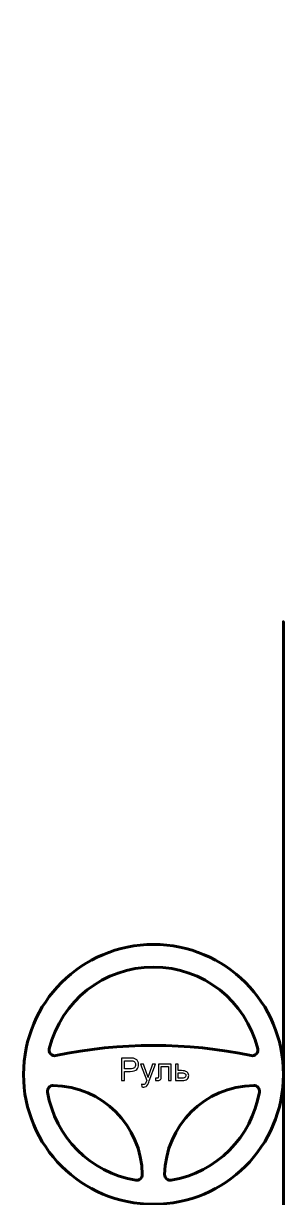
# Model space of a CAD drawing. Header units: centimetres. Extents: x 259 to 610, y 357 to 1252.
# Drawn here: x 452 to 475, y 944 to 1048 of the extents above; entities that cross this region are included whole.
import ezdxf

# ---------------------------------------------------------------- set-up
doc = ezdxf.new("R2010")
doc.units = ezdxf.units.CM
doc.header["$MEASUREMENT"] = 0
doc.layers.add('layer 1', color=7, linetype='Continuous')

msp = doc.modelspace()

# ---------------------------------------------------------------- linework, layer by layer
at = {"layer": 'layer 1', "color": 5, "lineweight": 60}
for points, knots in [([(475.04504, 954.93782), (475.04504, 961.28909), (469.89632, 966.43781), (463.54506, 966.43782), (463.54506, 966.43782), (457.19379, 966.43783), (452.04506, 961.28912), (452.04504, 954.93785), (452.04504, 954.93785), (452.04502, 948.58658), (457.19373, 943.43785), (463.54499, 943.43782), (463.54499, 943.43782), (469.89626, 943.4378), (475.04501, 948.58649), (475.04504, 954.93776), (475.04594, 1145.47586), (475.04504, 573.86162), (475.04504, 954.93782)], [0, 0, 0, 0, 0.2, 0.2, 0.2, 0.2, 0.4, 0.4, 0.4, 0.4, 0.6, 0.6, 0.6, 0.6, 1, 1, 1, 1.00006, 1.00006, 1.00006, 1.00006]), ([(472.76923, 957.21034), (471.72355, 961.4548), (467.91642, 964.43782), (463.54504, 964.43782), (463.54504, 964.43782), (459.17367, 964.43782), (455.36654, 961.4548), (454.32085, 957.21034)], [0, 0, 0, 0, 0.333333333, 0.333333333, 0.333333333, 0.333333333, 1, 1, 1, 1]), ([(454.32085, 957.21034), (454.27972, 957.04337), (454.32726, 956.86699), (454.44674, 956.74332), (454.44674, 956.74332), (454.56622, 956.61965), (454.74086, 956.56606), (454.90914, 956.60141)], [0, 0, 0, 0, 0.333333333, 0.333333333, 0.333333333, 0.333333333, 1, 1, 1, 1]), ([(472.18094, 956.60141), (472.34922, 956.56606), (472.52386, 956.61965), (472.64334, 956.74332), (472.64334, 956.74332), (472.76282, 956.86699), (472.81036, 957.04337), (472.76923, 957.21033)], [0, 0, 0, 0, 0.333333333, 0.333333333, 0.333333333, 0.333333333, 1, 1, 1, 1]), ([(454.67619, 953.95022), (454.52787, 953.9524), (454.38623, 953.88861), (454.28956, 953.77609), (454.28956, 953.77609), (454.19289, 953.66357), (454.15118, 953.51393), (454.1757, 953.36763)], [0, 0, 0, 0, 0.333333333, 0.333333333, 0.333333333, 0.333333333, 1, 1, 1, 1]), ([(472.91438, 953.36763), (472.9389, 953.51393), (472.89719, 953.66357), (472.80052, 953.77609), (472.80052, 953.77609), (472.70386, 953.88861), (472.56222, 953.9524), (472.41389, 953.95022)], [0, 0, 0, 0, 0.333333333, 0.333333333, 0.333333333, 0.333333333, 1, 1, 1, 1]), ([(461.97485, 945.56848), (462.12115, 945.54397), (462.27079, 945.58568), (462.38331, 945.68234), (462.38331, 945.68234), (462.49583, 945.77901), (462.55962, 945.92065), (462.55744, 946.06897)], [0, 0, 0, 0, 0.333333333, 0.333333333, 0.333333333, 0.333333333, 1, 1, 1, 1]), ([(464.53264, 946.06897), (464.53046, 945.92065), (464.59425, 945.77901), (464.70677, 945.68234), (464.70677, 945.68234), (464.81929, 945.58568), (464.96893, 945.54396), (465.11523, 945.56848)], [0, 0, 0, 0, 0.333333333, 0.333333333, 0.333333333, 0.333333333, 1, 1, 1, 1])]:
    msp.add_open_spline(points, degree=3, knots=knots, dxfattribs=at)
for points in [[(472.18094, 956.60141), (466.48585, 957.79799), (460.60423, 957.79799), (454.90914, 956.60141)], [(454.1757, 953.36763), (454.84559, 949.37041), (457.97763, 946.23837), (461.97485, 945.56848)], [(462.55744, 946.06897), (462.49368, 950.39498), (459.0022, 953.88646), (454.67619, 953.95022)], [(472.41389, 953.95022), (468.08788, 953.88646), (464.5964, 950.39498), (464.53264, 946.06897)], [(465.11523, 945.56848), (469.11245, 946.23837), (472.24449, 949.37041), (472.91438, 953.36763)]]:
    msp.add_open_spline(points, degree=3, dxfattribs=at)
at = {"layer": 'layer 1'}
for points, knots in [([(460.71263, 954.38745), (460.71263, 954.38745), (460.71263, 956.37634), (460.71263, 956.37634), (460.71263, 956.37634), (460.71263, 956.37634), (461.46356, 956.37634), (461.46356, 956.37634), (461.46356, 956.37634), (461.5955, 956.37634), (461.69643, 956.36986), (461.76633, 956.35736), (461.76633, 956.35736), (461.86402, 956.34116), (461.94596, 956.31014), (462.01217, 956.26477), (462.01217, 956.26477), (462.07837, 956.21893), (462.13161, 956.15504), (462.17189, 956.0731), (462.17189, 956.0731), (462.21217, 955.99116), (462.23207, 955.90088), (462.23207, 955.80227), (462.23207, 955.80227), (462.23207, 955.63375), (462.17837, 955.49069), (462.0705, 955.37402), (462.0705, 955.37402), (461.96309, 955.2569), (461.76819, 955.19856), (461.4867, 955.19856), (461.4867, 955.19856), (461.4867, 955.19856), (460.97652, 955.19856), (460.97652, 955.19856), (460.97652, 955.19856), (460.97652, 955.19856), (460.97652, 954.38745), (460.97652, 954.38745), (460.97652, 954.38745), (460.97652, 954.38745), (460.71263, 954.38745), (460.71263, 954.38745)], [0, 0, 0, 0, 0.083333333, 0.083333333, 0.083333333, 0.083333333, 0.166666667, 0.166666667, 0.166666667, 0.166666667, 0.25, 0.25, 0.25, 0.25, 0.333333333, 0.333333333, 0.333333333, 0.333333333, 0.416666667, 0.416666667, 0.416666667, 0.416666667, 0.5, 0.5, 0.5, 0.5, 0.583333333, 0.583333333, 0.583333333, 0.583333333, 0.666666667, 0.666666667, 0.666666667, 0.666666667, 0.75, 0.75, 0.75, 0.75, 0.833333333, 0.833333333, 0.833333333, 0.833333333, 1, 1, 1, 1]), ([(460.97652, 955.4319), (460.97652, 955.4319), (461.49041, 955.4319), (461.49041, 955.4319), (461.49041, 955.4319), (461.66078, 955.4319), (461.78115, 955.46338), (461.85291, 955.5268), (461.85291, 955.5268), (461.9242, 955.59023), (461.95985, 955.67912), (461.95985, 955.7944), (461.95985, 955.7944), (461.95985, 955.87727), (461.93902, 955.94856), (461.89689, 956.00782), (461.89689, 956.00782), (461.85476, 956.06708), (461.7992, 956.10643), (461.73069, 956.12541), (461.73069, 956.12541), (461.68624, 956.13699), (461.6043, 956.14301), (461.48531, 956.14301), (461.48531, 956.14301), (461.48531, 956.14301), (460.97652, 956.14301), (460.97652, 956.14301), (460.97652, 956.14301), (460.97652, 956.14301), (460.97652, 955.4319), (460.97652, 955.4319)], [0, 0, 0, 0, 0.111111111, 0.111111111, 0.111111111, 0.111111111, 0.222222222, 0.222222222, 0.222222222, 0.222222222, 0.333333333, 0.333333333, 0.333333333, 0.333333333, 0.444444444, 0.444444444, 0.444444444, 0.444444444, 0.555555556, 0.555555556, 0.555555556, 0.555555556, 0.666666667, 0.666666667, 0.666666667, 0.666666667, 0.777777778, 0.777777778, 0.777777778, 0.777777778, 1, 1, 1, 1]), ([(462.52374, 953.83328), (462.52374, 953.83328), (462.49596, 954.05921), (462.49596, 954.05921), (462.49596, 954.05921), (462.54967, 954.04486), (462.59596, 954.03745), (462.63578, 954.03745), (462.63578, 954.03745), (462.69041, 954.03745), (462.73393, 954.04671), (462.76634, 954.06476), (462.76634, 954.06476), (462.79921, 954.08282), (462.82606, 954.10828), (462.84689, 954.14069), (462.84689, 954.14069), (462.86217, 954.16523), (462.88717, 954.22588), (462.92143, 954.3231), (462.92143, 954.3231), (462.92606, 954.33652), (462.933, 954.35643), (462.94319, 954.38282), (462.94319, 954.38282), (462.94319, 954.38282), (462.39596, 955.82912), (462.39596, 955.82912), (462.39596, 955.82912), (462.39596, 955.82912), (462.65708, 955.82912), (462.65708, 955.82912), (462.65708, 955.82912), (462.65708, 955.82912), (462.958, 954.99671), (462.958, 954.99671), (462.958, 954.99671), (462.99735, 954.89162), (463.03208, 954.78051), (463.06309, 954.66384), (463.06309, 954.66384), (463.09134, 954.77356), (463.12467, 954.88189), (463.16356, 954.98838), (463.16356, 954.98838), (463.16356, 954.98838), (463.47097, 955.82912), (463.47097, 955.82912), (463.47097, 955.82912), (463.47097, 955.82912), (463.71495, 955.82912), (463.71495, 955.82912), (463.71495, 955.82912), (463.71495, 955.82912), (463.17004, 954.36245), (463.17004, 954.36245), (463.17004, 954.36245), (463.11124, 954.20458), (463.06541, 954.09625), (463.03254, 954.03652), (463.03254, 954.03652), (462.98902, 953.95643), (462.93902, 953.89763), (462.883, 953.86013), (462.883, 953.86013), (462.82652, 953.82263), (462.75939, 953.80412), (462.68161, 953.80412), (462.68161, 953.80412), (462.63439, 953.80412), (462.58161, 953.81384), (462.52374, 953.83328)], [0, 0, 0, 0, 0.052631579, 0.052631579, 0.052631579, 0.052631579, 0.105263158, 0.105263158, 0.105263158, 0.105263158, 0.157894737, 0.157894737, 0.157894737, 0.157894737, 0.210526316, 0.210526316, 0.210526316, 0.210526316, 0.263157895, 0.263157895, 0.263157895, 0.263157895, 0.315789474, 0.315789474, 0.315789474, 0.315789474, 0.368421053, 0.368421053, 0.368421053, 0.368421053, 0.421052632, 0.421052632, 0.421052632, 0.421052632, 0.473684211, 0.473684211, 0.473684211, 0.473684211, 0.526315789, 0.526315789, 0.526315789, 0.526315789, 0.578947368, 0.578947368, 0.578947368, 0.578947368, 0.631578947, 0.631578947, 0.631578947, 0.631578947, 0.684210526, 0.684210526, 0.684210526, 0.684210526, 0.736842105, 0.736842105, 0.736842105, 0.736842105, 0.789473684, 0.789473684, 0.789473684, 0.789473684, 0.842105263, 0.842105263, 0.842105263, 0.842105263, 0.894736842, 0.894736842, 0.894736842, 0.894736842, 1, 1, 1, 1]), ([(463.98208, 955.82912), (463.98208, 955.82912), (465.11819, 955.82912), (465.11819, 955.82912), (465.11819, 955.82912), (465.11819, 955.82912), (465.11819, 954.38884), (465.11819, 954.38884), (465.11819, 954.38884), (465.11819, 954.38884), (464.87375, 954.38884), (464.87375, 954.38884), (464.87375, 954.38884), (464.87375, 954.38884), (464.87375, 955.62634), (464.87375, 955.62634), (464.87375, 955.62634), (464.87375, 955.62634), (464.22652, 955.62634), (464.22652, 955.62634), (464.22652, 955.62634), (464.22652, 955.62634), (464.22652, 954.90921), (464.22652, 954.90921), (464.22652, 954.90921), (464.22652, 954.74208), (464.22097, 954.63189), (464.21032, 954.57819), (464.21032, 954.57819), (464.19921, 954.52495), (464.16958, 954.47865), (464.12097, 954.43884), (464.12097, 954.43884), (464.07189, 954.39902), (464.00152, 954.37912), (463.90939, 954.37912), (463.90939, 954.37912), (463.85245, 954.37912), (463.78671, 954.38282), (463.71263, 954.38976), (463.71263, 954.38976), (463.71263, 954.38976), (463.71263, 954.59301), (463.71263, 954.59301), (463.71263, 954.59301), (463.71263, 954.59301), (463.81958, 954.59301), (463.81958, 954.59301), (463.81958, 954.59301), (463.87004, 954.59301), (463.90615, 954.5981), (463.92791, 954.60875), (463.92791, 954.60875), (463.94967, 954.61893), (463.96402, 954.6356), (463.97143, 954.65828), (463.97143, 954.65828), (463.97837, 954.68097), (463.98208, 954.75458), (463.98208, 954.87912), (463.98208, 954.87912), (463.98208, 954.87912), (463.98208, 955.82912), (463.98208, 955.82912)], [0, 0, 0, 0, 0.058823529, 0.058823529, 0.058823529, 0.058823529, 0.117647059, 0.117647059, 0.117647059, 0.117647059, 0.176470588, 0.176470588, 0.176470588, 0.176470588, 0.235294118, 0.235294118, 0.235294118, 0.235294118, 0.294117647, 0.294117647, 0.294117647, 0.294117647, 0.352941176, 0.352941176, 0.352941176, 0.352941176, 0.411764706, 0.411764706, 0.411764706, 0.411764706, 0.470588235, 0.470588235, 0.470588235, 0.470588235, 0.529411765, 0.529411765, 0.529411765, 0.529411765, 0.588235294, 0.588235294, 0.588235294, 0.588235294, 0.647058824, 0.647058824, 0.647058824, 0.647058824, 0.705882353, 0.705882353, 0.705882353, 0.705882353, 0.764705882, 0.764705882, 0.764705882, 0.764705882, 0.823529412, 0.823529412, 0.823529412, 0.823529412, 0.882352941, 0.882352941, 0.882352941, 0.882352941, 1, 1, 1, 1]), ([(465.47791, 955.82912), (465.47791, 955.82912), (465.72235, 955.82912), (465.72235, 955.82912), (465.72235, 955.82912), (465.72235, 955.82912), (465.72235, 955.26523), (465.72235, 955.26523), (465.72235, 955.26523), (465.72235, 955.26523), (466.03161, 955.26523), (466.03161, 955.26523), (466.03161, 955.26523), (466.23346, 955.26523), (466.38856, 955.22634), (466.49782, 955.1481), (466.49782, 955.1481), (466.60661, 955.06986), (466.66124, 954.96199), (466.66124, 954.82449), (466.66124, 954.82449), (466.66124, 954.70412), (466.61587, 954.60134), (466.52467, 954.51569), (466.52467, 954.51569), (466.43393, 954.43004), (466.28856, 954.38745), (466.08856, 954.38745), (466.08856, 954.38745), (466.08856, 954.38745), (465.47791, 954.38745), (465.47791, 954.38745), (465.47791, 954.38745), (465.47791, 954.38745), (465.47791, 955.82912), (465.47791, 955.82912)], [0, 0, 0, 0, 0.1, 0.1, 0.1, 0.1, 0.2, 0.2, 0.2, 0.2, 0.3, 0.3, 0.3, 0.3, 0.4, 0.4, 0.4, 0.4, 0.5, 0.5, 0.5, 0.5, 0.6, 0.6, 0.6, 0.6, 0.7, 0.7, 0.7, 0.7, 0.8, 0.8, 0.8, 0.8, 1, 1, 1, 1]), ([(465.72235, 954.58745), (465.72235, 954.58745), (465.97976, 954.58745), (465.97976, 954.58745), (465.97976, 954.58745), (466.13485, 954.58745), (466.2455, 954.60643), (466.3117, 954.64439), (466.3117, 954.64439), (466.37791, 954.68236), (466.41124, 954.74162), (466.41124, 954.82217), (466.41124, 954.82217), (466.41124, 954.88467), (466.3867, 954.94023), (466.33763, 954.9893), (466.33763, 954.9893), (466.28856, 955.03791), (466.18022, 955.06245), (466.01217, 955.06245), (466.01217, 955.06245), (466.01217, 955.06245), (465.72235, 955.06245), (465.72235, 955.06245), (465.72235, 955.06245), (465.72235, 955.06245), (465.72235, 954.58745), (465.72235, 954.58745)], [0, 0, 0, 0, 0.125, 0.125, 0.125, 0.125, 0.25, 0.25, 0.25, 0.25, 0.375, 0.375, 0.375, 0.375, 0.5, 0.5, 0.5, 0.5, 0.625, 0.625, 0.625, 0.625, 0.75, 0.75, 0.75, 0.75, 1, 1, 1, 1])]:
    msp.add_open_spline(points, degree=3, knots=knots, dxfattribs=at)

doc.saveas('drawing.dxf')
